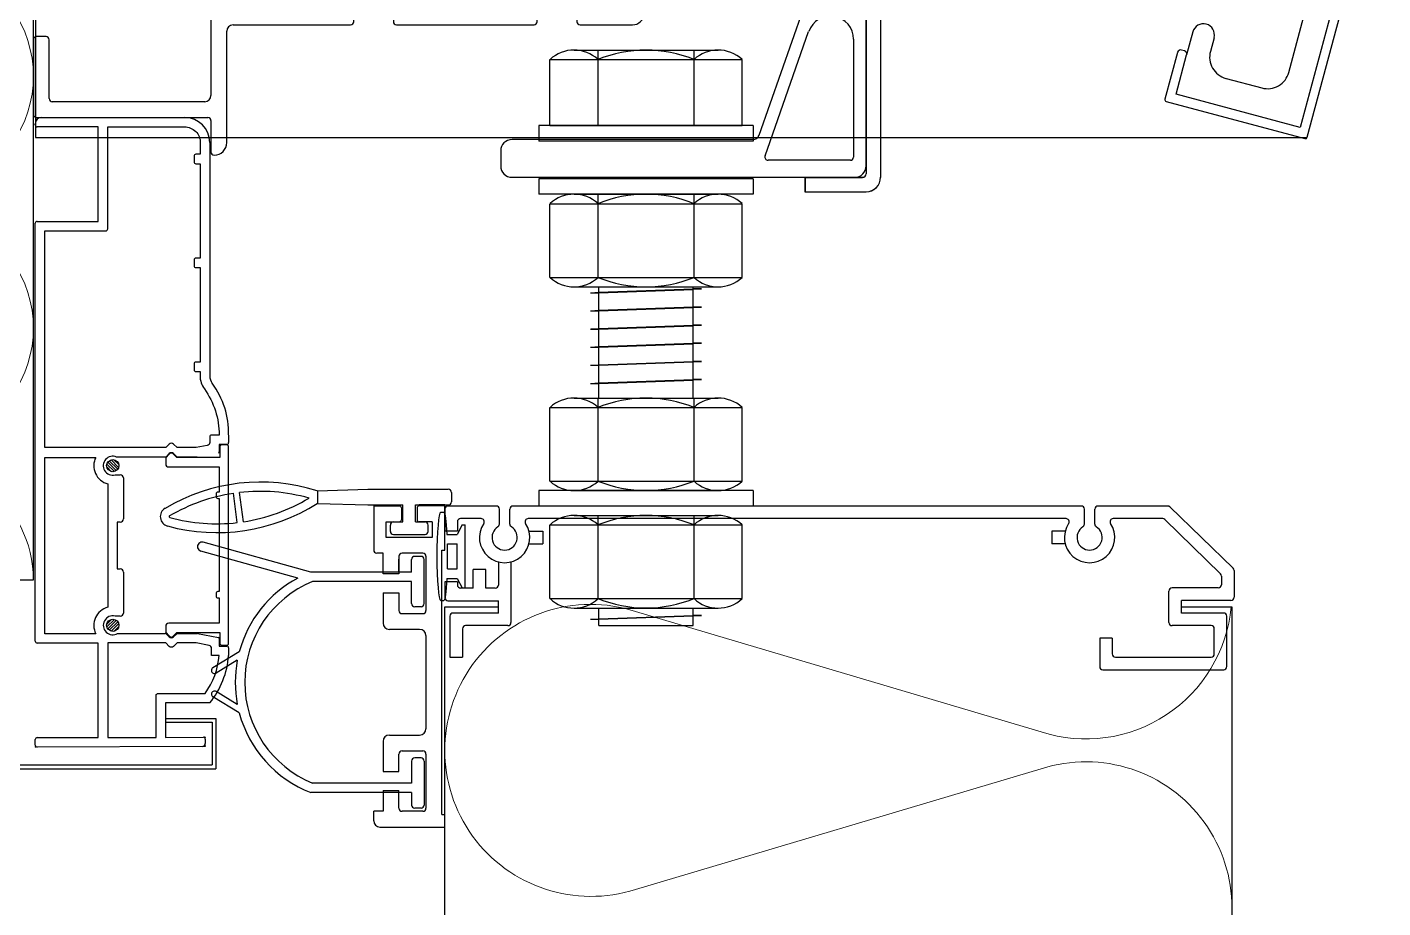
# Model space of a CAD drawing. Header units: millimetres. Extents: x 232323 to 272954, y -5343 to 8721.
# Drawn here: x 242291.3 to 242721.9, y 7210.3 to 7490.1 of the extents above; entities that cross this region are included whole.
import ezdxf

# ---------------------------------------------------------------- set-up
doc = ezdxf.new("R2010")
doc.units = ezdxf.units.MM
doc.header["$MEASUREMENT"] = 0
doc.linetypes.add('CENTER', pattern=[2, 1.25, -0.25, 0.25, -0.25])
doc.linetypes.add('DASHDOTX2', pattern=[2, 1, -0.5, 0, -0.5])
doc.layers.get('0').update_dxf_attribs({"linetype": 'CONTINUOUS'})
for name, color, linetype, lineweight in [('A-DWXM-DOOR', 4, 'CONTINUOUS', 25), ('A-MKXS-MAK2', 3, 'DASHDOTX2', 25), ('A-XXXX-FIN3', 4, 'CONTINUOUS', 25), ('A-XXXX-INSL2', 8, 'CONTINUOUS', 18)]:
    doc.layers.add(name, color=color, linetype=linetype, lineweight=lineweight)

# ---------------------------------------------------------------- blocks, each defined once
blk = doc.blocks.new('쫄대1')
at = {"color": 7}
for p, q in [((1931719.42, 129194.81), (1931719.42, 129194.31)), ((1931733.42, 129194.81), (1931733.42, 129194.31)), ((1931722.92, 129192.21), (1931721.42, 129191.41)), ((1931722.92, 129193.85), (1931722.92, 129192.21)), ((1931724.42, 129193.71), (1931728.42, 129193.71)), ((1931724.42, 129193.71), (1931724.42, 129192.21)), ((1931724.42, 129192.21), (1931728.42, 129192.21)), ((1931728.42, 129193.71), (1931728.42, 129192.21)), ((1931729.92, 129193.85), (1931729.92, 129192.21)), ((1931731.42, 129191.41), (1931729.92, 129192.21)), ((1931721.42, 129191.41), (1931721.42, 129190.91)), ((1931721.42, 129190.91), (1931731.42, 129190.91)), ((1931731.42, 129191.41), (1931731.42, 129190.91))]:
    blk.add_line(p, q, dxfattribs=at)
blk.add_ellipse((1931726.42, 129194.81), major_axis=(-7, 0), ratio=0.085714, start_param=3.141593, end_param=6.283185, dxfattribs=at)
at = {"color": 7, "extrusion": (0, 0, -1)}
for centre, major_axis, start_param, end_param in [((1931729.06, 129194.32), (9.64, 0.01), 2.261533, 3.134107), ((1931723.77, 129194.32), (-9.64, 0.01), 3.149078, 4.021652)]:
    blk.add_ellipse(centre, major_axis=major_axis, ratio=0.062704, start_param=start_param, end_param=end_param, dxfattribs=at)
blk = doc.blocks.new('rubber bk')
at = {"color": 7}
for p, q in [((1933006.7, 129233.36), (1933008.2, 129233.36)), ((1933008.2, 129231.86), (1933008.2, 129233.36)), ((1933056.7, 129233.36), (1933049.7, 129233.36)), ((1933056.7, 129233.36), (1933056.7, 129229.26)), ((1933005.7, 129232.36), (1933005.7, 129222.06)), ((1933011.5, 129231.86), (1933008.2, 129231.86)), ((1933011.5, 129231.86), (1933011.5, 129229.36)), ((1933014.5, 129231.86), (1933014.5, 129229.36)), ((1933019.3, 129231.86), (1933014.5, 129231.86)), ((1933042.9, 129231.86), (1933038.1, 129231.86)), ((1933042.9, 129231.86), (1933042.9, 129229.36)), ((1933045.9, 129229.36), (1933045.9, 129231.86)), ((1933045.9, 129231.86), (1933049.2, 129231.86)), ((1933049.2, 129231.86), (1933049.2, 129232.86)), ((1933051.7, 129224.06), (1933051.7, 129231.36)), ((1933051.7, 129231.36), (1933054.2, 129231.36)), ((1933054.2, 129231.36), (1933054.2, 129229.26)), ((1933008.2, 129225.56), (1933008.2, 129228.86)), ((1933008.7, 129229.36), (1933011.5, 129229.36)), ((1933014.5, 129229.36), (1933017.3, 129229.36)), ((1933017.8, 129228.86), (1933017.8, 129225.56)), ((1933020.3, 129230.86), (1933020.3, 129226.06)), ((1933037.1, 129226.06), (1933037.1, 129230.86)), ((1933039.6, 129228.86), (1933039.6, 129225.56)), ((1933042.9, 129229.36), (1933040.1, 129229.36)), ((1933048.7, 129229.36), (1933045.9, 129229.36)), ((1933046.25, 129229.36), (1933048.25, 129229.36)), ((1933049.2, 129225.56), (1933049.2, 129228.86)), ((1933056.4, 129228.96), (1933054.5, 129228.96)), ((1933017.3, 129225.06), (1933008.7, 129225.06)), ((1933036.1, 129225.06), (1933021.3, 129225.06)), ((1933048.7, 129225.06), (1933040.1, 129225.06)), ((1933054.2, 129224.06), (1933054.2, 129226.16)), ((1933056.4, 129226.46), (1933054.5, 129226.46)), ((1933056.7, 129222.06), (1933056.7, 129226.16)), ((1933007.7, 129222.56), (1933007.7, 129222.06)), ((1933007.7, 129222.56), (1933049.7, 129222.56)), ((1933049.7, 129222.56), (1933049.7, 129222.06)), ((1933054.2, 129224.06), (1933051.7, 129224.06)), ((1933005.7, 129222.06), (1933007.7, 129222.06)), ((1933049.7, 129222.06), (1933056.7, 129222.06))]:
    blk.add_line(p, q, dxfattribs=at)
for centre, radius, start, end in [((1933006.7, 129232.36), 1, 90, 180), ((1933049.7, 129232.86), 0.5, 90, 180), ((1933019.3, 129230.86), 1, 0, 90), ((1933038.1, 129230.86), 1, 90, 180), ((1933008.7, 129228.86), 0.5, 90, 180), ((1933017.3, 129228.86), 0.5, 0, 90), ((1933040.1, 129228.86), 0.5, 90, 180), ((1933048.7, 129228.86), 0.5, 0, 90), ((1933054.5, 129229.26), 0.3, 180, 270), ((1933056.4, 129229.26), 0.3, 270, 0), ((1933008.7, 129225.56), 0.5, 180, 270), ((1933017.3, 129225.56), 0.5, 270, 0), ((1933021.3, 129226.06), 1, 180, 270), ((1933036.1, 129226.06), 1, 270, 0), ((1933040.1, 129225.56), 0.5, 180, 270), ((1933048.7, 129225.56), 0.5, 270, 0), ((1933054.5, 129226.16), 0.3, 90, 180), ((1933056.4, 129226.16), 0.3, 0, 90)]:
    blk.add_arc(centre, radius, start, end, dxfattribs=at)
blk = doc.blocks.new('side rubber')
at = {"color": 4}
for p, q in [((1933119.27, 129317.92), (1933123.92, 129318.54)), ((1933119.4, 129316.93), (1933124.05, 129317.55)), ((1933122.32, 129305.21), (1933122.07, 129297.21)), ((1933124.32, 129305.21), (1933122.32, 129305.21)), ((1933124.32, 129305.21), (1933124.57, 129297.21)), ((1933122.07, 129297.21), (1933122.07, 129291.61)), ((1933122.07, 129296.26), (1933122.07, 129292.16)), ((1933124.57, 129297.21), (1933124.57, 129284.41)), ((1933117.87, 129293.61), (1933118.87, 129293.61)), ((1933117.37, 129293.11), (1933117.37, 129288.11)), ((1933119.37, 129293.11), (1933119.37, 129291.61)), ((1933119.37, 129291.61), (1933122.07, 129291.61)), ((1933119.37, 129289.61), (1933119.37, 129288.11)), ((1933119.37, 129289.61), (1933122.07, 129289.61)), ((1933122.07, 129289.61), (1933122.07, 129284.41)), ((1933117.87, 129287.61), (1933118.87, 129287.61)), ((1933122.07, 129284.96), (1933122.07, 129289.06)), ((1933124.07, 129283.91), (1933122.57, 129283.91))]:
    blk.add_line(p, q, dxfattribs=at)
for centre, radius, start, end in [((1933120.21, 129328.61), 1.54, 30.4539, 164.775), ((1933147.46, 129321.19), 29.78, 164.775, 212.4292), ((1933147.46, 129321.19), 28.38, 164.775, 186.6051), ((1933120.21, 129328.61), 0.135, 30.4539, 164.775), ((1933095.85, 129314.29), 28.38, 8.6238, 30.4539), ((1933095.9, 129314.18), 29.8, 342.5101, 30.683), ((1933095.85, 129314.29), 28.38, 344.1356, 6.6051), ((1933147.46, 129321.19), 28.38, 188.6238, 211.0933), ((1933117.87, 129293.11), 0.5, 90, 180), ((1933118.87, 129293.11), 0.5, 0, 90), ((1933117.87, 129288.11), 0.5, 180, 270), ((1933118.87, 129288.11), 0.5, 270, 0), ((1933122.57, 129284.41), 0.5, 180, 270), ((1933124.07, 129284.41), 0.5, 270, 0)]:
    blk.add_arc(centre, radius, start, end, dxfattribs=at)
blk = doc.blocks.new('inner rubber')
at = {"color": 4}
for p, q in [((1933125.98, 129310.31), (1933130.26, 129325.73)), ((1933104.54, 129319.62), (1933107.1, 129323.81)), ((1933114.27, 129319.62), (1933111.71, 129323.81)), ((1933126.91, 129308.26), (1933131.65, 129325.35)), ((1933105.91, 129319.94), (1933107.96, 129323.28)), ((1933112.91, 129319.94), (1933110.86, 129323.28)), ((1933091.91, 129292.26), (1933091.91, 129308.26)), ((1933093.41, 129292.26), (1933093.41, 129307.98)), ((1933125.41, 129292.26), (1933125.41, 129307.98)), ((1933126.91, 129292.26), (1933126.91, 129308.26)), ((1933089.41, 129290.76), (1933089.41, 129291.76)), ((1933091.91, 129292.26), (1933089.91, 129292.26)), ((1933096.91, 129292.26), (1933093.41, 129292.26)), ((1933097.41, 129290.76), (1933097.41, 129291.76)), ((1933121.41, 129290.76), (1933121.41, 129291.76)), ((1933121.91, 129292.26), (1933125.41, 129292.26)), ((1933126.91, 129292.26), (1933128.91, 129292.26)), ((1933129.41, 129290.76), (1933129.41, 129291.76)), ((1933096.91, 129290.26), (1933089.91, 129290.26)), ((1933121.91, 129290.26), (1933128.91, 129290.26))]:
    blk.add_line(p, q, dxfattribs=at)
for centre, radius, start, end in [((1933130.96, 129325.54), 0.723, 344.4748, 164.4759), ((1933107.53, 129323.54), 0.5, 328.552, 148.5535), ((1933111.29, 129323.54), 0.5, 31.4465, 211.448), ((1933109.41, 129301.5), 18.76, 105.0232, 158.878), ((1933109.41, 129301.5), 18.76, 79.2477, 100.7523), ((1933109.41, 129301.5), 18.76, 27.9822, 74.9768), ((1933109.41, 129301.5), 17.26, 22.0317, 157.9683), ((1933089.91, 129291.76), 0.5, 90, 180), ((1933096.91, 129291.76), 0.5, 0, 90), ((1933121.91, 129291.76), 0.5, 90, 180), ((1933128.91, 129291.76), 0.5, 0, 90), ((1933089.91, 129290.76), 0.5, 180, 270), ((1933096.91, 129290.76), 0.5, 270, 0), ((1933121.91, 129290.76), 0.5, 180, 270), ((1933128.91, 129290.76), 0.5, 270, 0)]:
    blk.add_arc(centre, radius, start, end, dxfattribs=at)
blk = doc.blocks.new('safeguard')
at = {"color": 6}
for p, q in [((1933061.79, 129645.73), (1933061.79, 129107.73)), ((1933062.39, 129645.13), (1933062.39, 129108.33)), ((1933065.24, 129136.32), (1933065.24, 129136.43)), ((1933065.34, 129136.43), (1933065.24, 129136.43)), ((1933065.54, 129136.43), (1933066.44, 129136.43)), ((1933082.04, 129136.43), (1933148.43, 129136.43)), ((1933164.04, 129136.43), (1933164.24, 129136.43)), ((1933065.31, 129109.93), (1933065.24, 129136.13)), ((1933066.74, 129136.13), (1933066.74, 129126.43)), ((1933081.74, 129126.43), (1933081.74, 129136.13)), ((1933148.73, 129136.13), (1933148.73, 129126.43)), ((1933163.74, 129126.43), (1933163.74, 129136.13)), ((1933165.24, 129135.43), (1933165.24, 129112.72)), ((1933066.74, 129126.43), (1933081.74, 129126.43)), ((1933148.73, 129126.43), (1933163.74, 129126.43)), ((1933083.28, 129123.35), (1933083.28, 129115.8)), ((1933083.61, 129123.96), (1933084.4, 129123.17)), ((1933083.64, 129124.39), (1933084.83, 129123.19)), ((1933083.78, 129124.69), (1933085.13, 129123.34)), ((1933084.01, 129124.92), (1933085.36, 129123.56)), ((1933084.31, 129125.06), (1933085.5, 129123.87)), ((1933084.74, 129125.08), (1933085.52, 129124.3)), ((1933086.02, 129122.93), (1933086.02, 129123.76)), ((1933093.52, 129123.43), (1933093.52, 129122.93)), ((1933100.97, 129123.43), (1933093.52, 129123.43)), ((1933100.97, 129123.43), (1933093.52, 129123.43)), ((1933100.97, 129122.93), (1933100.97, 129123.43)), ((1933108.47, 129123.76), (1933108.47, 129122.93)), ((1933109.76, 129125.08), (1933108.97, 129124.3)), ((1933110.18, 129125.06), (1933108.99, 129123.87)), ((1933110.49, 129124.92), (1933109.14, 129123.56)), ((1933110.71, 129124.69), (1933109.36, 129123.34)), ((1933110.86, 129124.39), (1933109.66, 129123.19)), ((1933110.88, 129123.96), (1933110.09, 129123.17)), ((1933111.29, 129115.8), (1933111.29, 129123.51)), ((1933093.02, 129122.43), (1933086.52, 129122.43)), ((1933107.97, 129122.43), (1933101.47, 129122.43)), ((1933066.74, 129115.73), (1933066.81, 129109.74)), ((1933072.24, 129115.73), (1933066.74, 129115.73)), ((1933069.19, 129115.73), (1933069.19, 129108.33)), ((1933069.79, 129115.73), (1933069.19, 129115.73)), ((1933069.79, 129115.73), (1933069.79, 129107.73)), ((1933072.24, 129108.73), (1933072.24, 129115.73)), ((1933083.23, 129115.66), (1933082.73, 129115.17)), ((1933111.85, 129115.17), (1933111.35, 129115.66)), ((1933082.73, 129114.46), (1933083.23, 129113.97)), ((1933083.28, 129113.82), (1933083.28, 129110.77)), ((1933111.29, 129110.77), (1933111.29, 129113.82)), ((1933111.35, 129113.97), (1933111.85, 129114.46)), ((1933083.27, 129110.68), (1933082.64, 129107.34)), ((1933069.19, 129108.33), (1933062.39, 129108.33)), ((1933065.31, 129109.43), (1933065.31, 129109.61)), ((1933065.49, 129109.43), (1933065.31, 129109.43)), ((1933066.51, 129109.43), (1933065.81, 129109.43)), ((1933066.81, 129109.43), (1933066.74, 129109.43)), ((1933066.81, 129109.43), (1933066.81, 129109.5)), ((1933161.24, 129108.72), (1933124.19, 129108.72)), ((1933069.79, 129107.73), (1933061.79, 129107.73)), ((1933081.28, 129107.22), (1933081.28, 129106.02)), ((1933082.46, 129107.22), (1933081.28, 129107.22)), ((1933113.29, 129107.22), (1933112.12, 129107.22)), ((1933113.29, 129106.02), (1933113.29, 129107.22)), ((1933080.98, 129105.72), (1933079.78, 129105.72)), ((1933114.79, 129105.72), (1933113.59, 129105.72))]:
    blk.add_line(p, q, dxfattribs=at)
for points in [[(1933087.46, 129124.93, 0.470454), (1933083.24, 129126.82), (1933083.24, 129134.93), (1933111.25, 129134.93), (1933111.25, 129126.82, 0.470454), (1933107.03, 129124.93)], [(1933114.79, 129108.42, 0.414215), (1933114.49, 129108.72), (1933113.62, 129108.72, -0.360888), (1933113.13, 129109.13), (1933112.8, 129110.88, -0.046392), (1933112.79, 129110.97), (1933112.79, 129113.91), (1933113.35, 129114.46, 0.414204), (1933113.35, 129115.17), (1933112.79, 129115.72), (1933112.79, 129134.93), (1933147.23, 129134.93), (1933147.23, 129125.23, 0.414214), (1933147.53, 129124.93), (1933148.73, 129124.93), (1933163.74, 129124.93), (1933163.74, 129112.72, -0.414214), (1933161.24, 129110.22), (1933159.39, 129110.22), (1933159.39, 129110.92, 0.414214), (1933159.09, 129111.22), (1933158.19, 129111.22, 0.414214), (1933157.89, 129110.92), (1933157.89, 129110.22), (1933142.89, 129110.22), (1933142.89, 129110.92, 0.414214), (1933142.59, 129111.22), (1933141.69, 129111.22, 0.414214), (1933141.39, 129110.92), (1933141.39, 129110.22), (1933126.38, 129110.22), (1933126.38, 129110.92, 0.414214), (1933126.08, 129111.22), (1933125.18, 129111.22, 0.414214), (1933124.88, 129110.92), (1933124.88, 129110.26), (1933124.2, 129110.26, 0.160398), (1933122.12, 129109.58, -0.156655), (1933114.79, 129107.22)], [(1933082.83, 129115.1, 0.414204), (1933082.83, 129114.53), (1933083.41, 129113.95), (1933083.41, 129107.12), (1933081.71, 129107.12, 0.414214), (1933081.41, 129106.82), (1933081.41, 129106.02, 0.414214), (1933081.71, 129105.72), (1933112.92, 129105.72, 0.414214), (1933113.22, 129106.02), (1933113.22, 129106.82, 0.414214), (1933112.92, 129107.12), (1933111.22, 129107.12), (1933111.22, 129113.95), (1933111.81, 129114.53, 0.414204), (1933111.81, 129115.1), (1933111.18, 129115.72), (1933110.22, 129115.72, 0.414214), (1933109.72, 129115.22), (1933109.72, 129107.22), (1933105.72, 129107.22), (1933105.72, 129107.42, 0.414214), (1933105.42, 129107.72), (1933105.02, 129107.72, 0.414214), (1933104.72, 129107.42), (1933104.72, 129107.22), (1933089.92, 129107.22), (1933089.92, 129107.42, 0.414214), (1933089.62, 129107.72), (1933089.22, 129107.72, 0.414214), (1933088.92, 129107.42), (1933088.92, 129107.22), (1933084.91, 129107.22), (1933084.91, 129115.22, 0.414214), (1933084.41, 129115.72), (1933083.46, 129115.72)]]:
    blk.add_lwpolyline(points, format="xyb", close=True, dxfattribs=at)
blk.add_lwpolyline([(1933079.78, 129108.42), (1933080.9, 129108.42, 0.360887), (1933081.39, 129108.83), (1933081.78, 129110.88, 0.046392), (1933081.78, 129110.97), (1933081.78, 129113.91), (1933081.23, 129114.46, -0.414204), (1933081.23, 129115.17), (1933081.78, 129115.72), (1933081.78, 129124.93), (1933066.74, 129124.93), (1933066.74, 129117.23), (1933073.44, 129117.23, -0.414214), (1933073.74, 129116.93), (1933073.74, 129109.46, 0.137442), (1933079.78, 129107.23), (1933079.78, 129108.42, 0.137442)], format="xyb", dxfattribs=at)
for centre in [(1933084.57, 129124.13), (1933109.93, 129124.13)]:
    blk.add_circle(centre, 0.97, dxfattribs=at)
for centre, radius, start, end in [((1933065.54, 129136.13), 0.3, 90, 180.1606), ((1933066.44, 129136.13), 0.3, 0, 90), ((1933082.04, 129136.13), 0.3, 90, 180), ((1933148.43, 129136.13), 0.3, 0, 90), ((1933164.04, 129136.13), 0.3, 90, 180), ((1933164.24, 129135.43), 1, 0, 90), ((1933084.57, 129124.13), 1.5, 345.929, 211.1315), ((1933109.93, 129124.13), 1.5, 335.9069, 194.071), ((1933086.52, 129122.93), 0.5, 180, 270), ((1933093.02, 129122.93), 0.5, 270, 0), ((1933101.47, 129122.93), 0.5, 180, 270), ((1933107.97, 129122.93), 0.5, 270, 0), ((1933083.08, 129114.81), 0.5, 135.0009, 224.9991), ((1933083.08, 129115.8), 0.2, 315.0009, 0), ((1933111.49, 129115.8), 0.2, 180, 224.9991), ((1933111.49, 129114.81), 0.5, 315.0009, 44.9991), ((1933083.08, 129113.82), 0.2, 0, 44.9991), ((1933111.49, 129113.82), 0.2, 135.0009, 180), ((1933161.24, 129112.72), 4, 270, 0), ((1933083.08, 129110.77), 0.2, 334.9831, 0), ((1933111.49, 129110.77), 0.2, 180, 205.0171), ((1933065.81, 129109.93), 0.5, 180.1606, 270), ((1933066.51, 129109.73), 0.3, 270, 0.6758), ((1933080.75, 129119.14), 13.45, 230.74, 265.8923), ((1933115.08, 129119.06), 13.34, 268.7966, 306.45), ((1933124.19, 129106.72), 2, 90, 126.45), ((1933082.46, 129107.42), 0.2, 269.9999, 334.9831), ((1933112.12, 129107.42), 0.2, 205.0171, 270.0001), ((1933080.98, 129106.02), 0.3, 270, 0), ((1933113.59, 129106.02), 0.3, 180, 269.9958)]:
    blk.add_arc(centre, radius, start, end, dxfattribs=at)
blk = doc.blocks.new('주행레일2')
for p, q in [((1944045.02, 140644.55), (1944024.56, 140644.55)), ((1944087.56, 140644.55), (1944052.32, 140644.55)), ((1944097.46, 140644.55), (1944094.86, 140644.55)), ((1944024.06, 140644.05), (1944024.06, 140632.4)), ((1944043.92, 140642.55), (1944045.52, 140642.55)), ((1944045.52, 140642.55), (1944045.52, 140644.05)), ((1944051.82, 140644.05), (1944051.82, 140642.55)), ((1944051.82, 140642.55), (1944053.42, 140642.55)), ((1944086.46, 140642.55), (1944088.06, 140642.55)), ((1944088.06, 140642.55), (1944088.06, 140644.05)), ((1944094.36, 140644.05), (1944094.36, 140642.55)), ((1944094.36, 140642.55), (1944095.96, 140642.55)), ((1944098.46, 140638.15), (1944098.46, 140643.55)), ((1944026.56, 140615.33), (1944026.56, 140641.55)), ((1944027.06, 140642.05), (1944040.42, 140642.05)), ((1944040.92, 140641.55), (1944040.92, 140637.05)), ((1944043.42, 140639.55), (1944043.42, 140642.05)), ((1944053.92, 140642.05), (1944053.92, 140639.55)), ((1944057.87, 140640.9), (1944057.87, 140642.05)), ((1944057.87, 140642.05), (1944067.21, 140642.05)), ((1944058.04, 140640.9), (1944057.87, 140640.9)), ((1944059.04, 140639.9), (1944058.04, 140640.9)), ((1944067.04, 140640.9), (1944066.04, 140639.9)), ((1944067.21, 140640.9), (1944067.04, 140640.9)), ((1944067.21, 140642.05), (1944067.21, 140640.9)), ((1944068.66, 140639.1), (1944070.74, 140641.85)), ((1944070.89, 140642.05), (1944070.86, 140642.02)), ((1944070.92, 140642.05), (1944070.89, 140642.05)), ((1944071.14, 140642.05), (1944082.96, 140642.05)), ((1944083.96, 140641.05), (1944083.96, 140638.15)), ((1944085.96, 140639.55), (1944085.96, 140642.05)), ((1944096.46, 140642.05), (1944096.46, 140639.55)), ((1944038.33, 140615.51), (1944056.44, 140638.9)), ((1944053.42, 140639.05), (1944043.92, 140639.05)), ((1944056.44, 140638.9), (1944058.04, 140638.9)), ((1944058.04, 140638.9), (1944059.04, 140639.9)), ((1944066.04, 140639.9), (1944067.04, 140638.9)), ((1944067.04, 140638.9), (1944068.26, 140638.9)), ((1944095.96, 140639.05), (1944086.46, 140639.05)), ((1944041.42, 140636.55), (1944050.44, 140636.55)), ((1944084.87, 140637.16), (1944091.21, 140636.55)), ((1944091.21, 140636.55), (1944097.56, 140637.16)), ((1944050.84, 140635.75), (1944034.79, 140615.02)), ((1944023.56, 140631.9), (1943996.36, 140631.9)), ((1943995.86, 140631.4), (1943995.86, 140618.65)), ((1943998.36, 140618.65), (1943998.36, 140628.9)), ((1943998.86, 140629.4), (1944023.56, 140629.4)), ((1944024.06, 140628.9), (1944024.06, 140533.8)), ((1943996.36, 140618.15), (1943997.86, 140618.15)), ((1944034.4, 140614.83), (1944027.06, 140614.83)), ((1944027.06, 140612.33), (1944033.66, 140612.33)), ((1944026.56, 140581.95), (1944026.56, 140611.83)), ((1944034.16, 140611.83), (1944034.16, 140581.95)), ((1944036.66, 140597.34), (1944036.66, 140610.28)), ((1944036.21, 140596.89), (1944036.66, 140597.34)), ((1944036.66, 140596.44), (1944036.21, 140596.89)), ((1944036.66, 140583.7), (1944036.66, 140596.44)), ((1944033.66, 140581.45), (1944027.06, 140581.45)), ((1944026.56, 140548), (1944026.56, 140578.45)), ((1944027.06, 140578.95), (1944034.66, 140578.95)), ((1944035.07, 140578.74), (1944052.93, 140553.79)), ((1944058.71, 140550), (1944038.2, 140578.67)), ((1944081.85, 140568.2), (1944063.27, 140549.63)), ((1944084.39, 140566.36), (1944082.55, 140568.2)), ((1944080.29, 140564.1), (1944082.2, 140566.01)), ((1944082.2, 140566.01), (1944083.12, 140565.09)), ((1944083.83, 140565.09), (1944084.39, 140565.65)), ((1944094.31, 140550.08), (1944080.29, 140564.1)), ((1944065.18, 140548.71), (1944078.31, 140561.84)), ((1944079.73, 140561.84), (1944092.04, 140549.52)), ((1944095.86, 140554.19), (1944095.3, 140553.62)), ((1944098.41, 140552.35), (1944096.57, 140554.19)), ((1944042.37, 140552.5), (1944042.37, 140548)), ((1944052.52, 140553), (1944042.87, 140553)), ((1944085.27, 140552.5), (1944072.77, 140552.5)), ((1944096.22, 140551.99), (1944094.31, 140550.08)), ((1944095.3, 140552.91), (1944096.22, 140551.99)), ((1944044.62, 140547.5), (1944044.62, 140550)), ((1944045.12, 140550.5), (1944054.62, 140550.5)), ((1944055.12, 140550), (1944055.12, 140547.5)), ((1944071.77, 140551.5), (1944071.77, 140548)), ((1944073.77, 140547.5), (1944073.77, 140550)), ((1944074.27, 140550.5), (1944083.77, 140550.5)), ((1944084.27, 140550), (1944084.27, 140547.5)), ((1944086.27, 140548), (1944086.27, 140551.5)), ((1944092.29, 140545.53), (1944098.41, 140551.64)), ((1944092.04, 140548.1), (1944091.08, 140547.14)), ((1944041.87, 140547.5), (1944027.06, 140547.5)), ((1944046.72, 140547), (1944045.12, 140547)), ((1944046.72, 140545.5), (1944046.72, 140547)), ((1944054.62, 140547), (1944053.02, 140547)), ((1944053.02, 140547), (1944053.02, 140545.5)), ((1944070.77, 140547), (1944065.89, 140547)), ((1944075.87, 140547), (1944074.27, 140547)), ((1944075.87, 140545.5), (1944075.87, 140547)), ((1944083.77, 140547), (1944082.17, 140547)), ((1944082.17, 140547), (1944082.17, 140545.5)), ((1944090.73, 140547), (1944087.27, 140547)), ((1944026.56, 140526.3), (1944026.56, 140544)), ((1944027.56, 140545), (1944046.22, 140545)), ((1944053.52, 140545), (1944075.37, 140545)), ((1944082.67, 140545), (1944091.02, 140545)), ((1943995.86, 140542.65), (1943995.86, 140530.8)), ((1943997.86, 140543.15), (1943996.36, 140543.15)), ((1943998.36, 140533.3), (1943998.36, 140542.65)), ((1944023.06, 140532.8), (1943998.86, 140532.8)), ((1943996.36, 140530.3), (1944023.56, 140530.3)), ((1944024.06, 140529.8), (1944024.06, 140524.8))]:
    blk.add_line(p, q)
for centre, radius, start, end in [((1944024.56, 140644.05), 0.5, 90, 180), ((1944045.02, 140644.05), 0.5, 0, 90), ((1944052.32, 140644.05), 0.5, 90, 180), ((1944087.56, 140644.05), 0.5, 0, 90), ((1944094.86, 140644.05), 0.5, 90, 180), ((1944097.46, 140643.55), 1, 0, 90), ((1944043.92, 140642.05), 0.5, 90, 180), ((1944053.42, 140642.05), 0.5, 0, 90), ((1944086.46, 140642.05), 0.5, 90, 180), ((1944095.96, 140642.05), 0.5, 0, 90), ((1944027.06, 140641.55), 0.5, 90, 180), ((1944040.42, 140641.55), 0.5, 0, 90), ((1944071.14, 140641.55), 0.5, 90, 142.9575), ((1944082.96, 140641.05), 1, 0, 90), ((1944043.92, 140639.55), 0.5, 180, 270), ((1944053.42, 140639.55), 0.5, 270, 0), ((1944068.26, 140639.4), 0.5, 270, 322.9575), ((1944084.96, 140638.15), 1, 180, 264.5597), ((1944086.46, 140639.55), 0.5, 180, 270), ((1944095.96, 140639.55), 0.5, 270, 0), ((1944097.46, 140638.15), 1, 275.4403, 360), ((1944041.42, 140637.05), 0.5, 180, 270), ((1944050.44, 140636.05), 0.5, 322.2543, 90), ((1943996.36, 140631.4), 0.5, 90, 180), ((1944023.56, 140632.4), 0.5, 270, 0), ((1943998.86, 140628.9), 0.5, 90, 180), ((1944023.56, 140628.9), 0.5, 0, 90), ((1943996.36, 140618.65), 0.5, 180, 270), ((1943997.86, 140618.65), 0.5, 270, 0), ((1944027.06, 140615.33), 0.5, 180, 270), ((1944034.4, 140615.33), 0.5, 270, 322.2543), ((1944045.66, 140610.28), 9, 144.5197, 180), ((1944027.06, 140611.83), 0.5, 90, 180), ((1944033.66, 140611.83), 0.5, 0, 90), ((1944045.66, 140583.7), 9, 180, 214.0012), ((1944027.06, 140581.95), 0.5, 180, 270), ((1944033.66, 140581.95), 0.5, 270, 0), ((1944027.06, 140578.45), 0.5, 90, 180), ((1944034.66, 140578.45), 0.5, 35.5876, 90), ((1944082.2, 140567.85), 0.5, 45, 135.0005), ((1944083.47, 140565.44), 0.5, 225, 315), ((1944084.04, 140566.01), 0.5, 315, 45), ((1944079.02, 140561.13), 1, 45, 135.0005), ((1944096.22, 140553.83), 0.5, 45, 135), ((1944042.87, 140552.5), 0.5, 90, 180), ((1944052.52, 140553.5), 0.5, 270, 35.5876), ((1944072.77, 140551.5), 1, 90, 180), ((1944085.27, 140551.5), 1, 0, 90), ((1944095.65, 140553.27), 0.5, 135, 225), ((1944098.05, 140551.99), 0.5, 315, 45), ((1944045.12, 140550), 0.5, 90, 180), ((1944054.62, 140550), 0.5, 0, 90), ((1944061.15, 140551.75), 3, 215.5876, 315.0005), ((1944074.27, 140550), 0.5, 90, 180), ((1944083.77, 140550), 0.5, 0, 90), ((1944027.06, 140548), 0.5, 180, 270), ((1944041.87, 140548), 0.5, 270, 0), ((1944065.89, 140548), 1, 135.0005, 270), ((1944070.77, 140548), 1, 270, 0), ((1944087.27, 140548), 1, 180, 270), ((1944091.34, 140548.81), 1, 315, 45), ((1944045.12, 140547.5), 0.5, 180, 270), ((1944046.22, 140545.5), 0.5, 270, 0), ((1944053.52, 140545.5), 0.5, 180, 270), ((1944054.62, 140547.5), 0.5, 270, 0), ((1944074.27, 140547.5), 0.5, 180, 270), ((1944075.37, 140545.5), 0.5, 270, 0), ((1944082.67, 140545.5), 0.5, 180, 270), ((1944083.77, 140547.5), 0.5, 270, 0), ((1944090.73, 140547.5), 0.5, 270, 315), ((1944091.02, 140546.8), 1.8, 270, 315), ((1944027.56, 140544), 1, 90, 180), ((1943996.36, 140542.65), 0.5, 90, 180), ((1943997.86, 140542.65), 0.5, 0, 90), ((1943998.86, 140533.3), 0.5, 180, 270), ((1944023.06, 140533.8), 1, 270, 0), ((1943996.36, 140530.8), 0.5, 180, 270), ((1944023.56, 140529.8), 0.5, 0, 90), ((1944024.56, 140526.3), 2, 270, 0), ((1944024.56, 140524.8), 0.5, 180, 270)]:
    blk.add_arc(centre, radius, start, end)
blk = doc.blocks.new('고정볼트')
at = {"color": 1}
for p, q in [((1934022.48, 124738.28), (1934045.35, 124738.28)), ((1934026.29, 124726.28), (1934026.29, 124738.28)), ((1934041.54, 124726.28), (1934041.54, 124738.28)), ((1934018.66, 124726.28), (1934018.66, 124736.78)), ((1934018.66, 124736.78), (1934049.16, 124736.78)), ((1934049.16, 124726.28), (1934049.16, 124736.78)), ((1934050.91, 124726.28), (1934016.91, 124726.28)), ((1934016.91, 124726.28), (1934016.91, 124723.83)), ((1934018.66, 124726.28), (1934049.16, 124726.28)), ((1934050.91, 124726.28), (1934050.91, 124723.83)), ((1934050.91, 124723.83), (1934016.91, 124723.83)), ((1934050.91, 124717.83), (1934016.91, 124717.83)), ((1934016.91, 124717.83), (1934016.91, 124715.38)), ((1934050.91, 124717.83), (1934050.91, 124715.38)), ((1934050.91, 124715.38), (1934016.91, 124715.38)), ((1934018.66, 124702.18), (1934018.66, 124713.88)), ((1934018.66, 124713.88), (1934049.16, 124713.88)), ((1934022.48, 124715.38), (1934045.35, 124715.38)), ((1934026.29, 124702.18), (1934026.29, 124715.38)), ((1934041.54, 124702.18), (1934041.54, 124715.38)), ((1934049.16, 124702.18), (1934049.16, 124713.88)), ((1934018.66, 124702.18), (1934049.16, 124702.18)), ((1934022.48, 124700.68), (1934045.35, 124700.68)), ((1934025.11, 124699.75), (1934026.41, 124699.79)), ((1934025.11, 124699.75), (1934026.41, 124699.74)), ((1934025.17, 124699.75), (1934026.41, 124699.83)), ((1934026.41, 124683.01), (1934026.41, 124700.68)), ((1934026.41, 124699.83), (1934041.41, 124700.36)), ((1934026.41, 124699.79), (1934041.41, 124700.31)), ((1934026.41, 124699.74), (1934041.41, 124700.26)), ((1934041.41, 124683.01), (1934041.41, 124700.68)), ((1934042.71, 124700.35), (1934041.41, 124700.36)), ((1934041.41, 124700.31), (1934042.71, 124700.35)), ((1934042.66, 124700.35), (1934041.41, 124700.26)), ((1934025.11, 124696.86), (1934026.41, 124696.9)), ((1934025.11, 124696.86), (1934026.41, 124696.86)), ((1934025.17, 124696.87), (1934026.41, 124696.95)), ((1934026.41, 124696.95), (1934041.41, 124697.48)), ((1934026.41, 124696.9), (1934041.41, 124697.43)), ((1934026.41, 124696.86), (1934041.41, 124697.38)), ((1934042.71, 124697.47), (1934041.41, 124697.48)), ((1934041.41, 124697.43), (1934042.71, 124697.47)), ((1934042.66, 124697.47), (1934041.41, 124697.38)), ((1934026.41, 124694.07), (1934041.41, 124694.59)), ((1934026.41, 124694.02), (1934041.41, 124694.55)), ((1934026.41, 124693.98), (1934041.41, 124694.5)), ((1934041.41, 124694.55), (1934042.71, 124694.59)), ((1934042.71, 124694.59), (1934041.41, 124694.59)), ((1934042.66, 124694.58), (1934041.41, 124694.5)), ((1934025.11, 124693.98), (1934026.41, 124694.02)), ((1934025.11, 124693.98), (1934026.41, 124693.98)), ((1934025.17, 124693.99), (1934026.41, 124694.07)), ((1934025.11, 124691.1), (1934026.41, 124691.14)), ((1934025.11, 124691.1), (1934026.41, 124691.09)), ((1934025.17, 124691.1), (1934026.41, 124691.19)), ((1934026.41, 124691.19), (1934041.41, 124691.71)), ((1934026.41, 124691.14), (1934041.41, 124691.67)), ((1934026.41, 124691.09), (1934041.41, 124691.62)), ((1934041.41, 124691.67), (1934042.71, 124691.71)), ((1934042.71, 124691.71), (1934041.41, 124691.71)), ((1934042.66, 124691.7), (1934041.41, 124691.62)), ((1934025.11, 124688.22), (1934026.41, 124688.26)), ((1934025.11, 124688.22), (1934026.41, 124688.21)), ((1934025.17, 124688.22), (1934026.41, 124688.31)), ((1934026.41, 124688.31), (1934041.41, 124688.83)), ((1934026.41, 124688.26), (1934041.41, 124688.78)), ((1934026.41, 124688.21), (1934041.41, 124688.74)), ((1934042.71, 124688.82), (1934041.41, 124688.83)), ((1934041.41, 124688.78), (1934042.71, 124688.82)), ((1934042.66, 124688.82), (1934041.41, 124688.74)), ((1934026.41, 124685.42), (1934041.41, 124685.95)), ((1934026.41, 124685.38), (1934041.41, 124685.9)), ((1934026.41, 124685.33), (1934041.41, 124685.86)), ((1934042.71, 124685.94), (1934041.41, 124685.95)), ((1934041.41, 124685.9), (1934042.71, 124685.94)), ((1934042.66, 124685.94), (1934041.41, 124685.86)), ((1934025.11, 124685.34), (1934026.41, 124685.38)), ((1934025.11, 124685.34), (1934026.41, 124685.33)), ((1934025.17, 124685.34), (1934026.41, 124685.42)), ((1934018.66, 124669.81), (1934018.66, 124681.51)), ((1934018.66, 124681.51), (1934049.16, 124681.51)), ((1934022.48, 124683.01), (1934045.35, 124683.01)), ((1934026.29, 124669.81), (1934026.29, 124683.01)), ((1934041.54, 124669.81), (1934041.54, 124683.01)), ((1934049.16, 124669.81), (1934049.16, 124681.51)), ((1934018.66, 124669.81), (1934049.16, 124669.81)), ((1934050.91, 124668.31), (1934016.91, 124668.31)), ((1934016.91, 124668.31), (1934016.91, 124665.86)), ((1934022.48, 124668.31), (1934045.35, 124668.31)), ((1934050.91, 124668.31), (1934050.91, 124665.86)), ((1934050.91, 124665.86), (1934016.91, 124665.86)), ((1934022.48, 124664.36), (1934045.35, 124664.36)), ((1934026.29, 124651.16), (1934026.29, 124664.36)), ((1934041.54, 124651.16), (1934041.54, 124664.36)), ((1934018.66, 124651.16), (1934018.66, 124662.86)), ((1934018.66, 124662.86), (1934049.16, 124662.86)), ((1934049.16, 124651.16), (1934049.16, 124662.86)), ((1934018.66, 124651.16), (1934049.16, 124651.16)), ((1934022.48, 124649.66), (1934045.35, 124649.66)), ((1934026.41, 124646.88), (1934026.41, 124649.66)), ((1934041.41, 124646.88), (1934041.41, 124649.66)), ((1934025.11, 124647.88), (1934026.41, 124647.92)), ((1934025.11, 124647.88), (1934026.41, 124647.87)), ((1934025.17, 124647.88), (1934026.41, 124647.96)), ((1934026.41, 124647.96), (1934041.41, 124648.49)), ((1934026.41, 124647.92), (1934041.41, 124648.44)), ((1934026.41, 124647.87), (1934041.41, 124648.4)), ((1934042.71, 124648.48), (1934041.41, 124648.49)), ((1934041.41, 124648.44), (1934042.71, 124648.48)), ((1934042.66, 124648.48), (1934041.41, 124648.4)), ((1934026.41, 124646.88), (1934041.41, 124646.88))]:
    blk.add_line(p, q, dxfattribs=at)
for centre, radius, start, end in [((1934022.48, 124732.69), 5.6, 47.0464, 132.9536), ((1934033.91, 124718.15), 20.13, 67.7416, 112.2584), ((1934045.35, 124732.69), 5.6, 47.0464, 132.9536), ((1934022.48, 124709.79), 5.6, 47.0464, 132.9536), ((1934033.91, 124695.25), 20.13, 67.7416, 112.2584), ((1934045.35, 124709.79), 5.6, 47.0464, 132.9536), ((1934022.48, 124706.28), 5.6, 227.0464, 312.9536), ((1934033.91, 124720.81), 20.13, 247.7416, 292.2584), ((1934045.35, 124706.28), 5.6, 227.0464, 312.9536), ((1934022.48, 124677.42), 5.6, 47.0464, 132.9536), ((1934033.91, 124662.88), 20.13, 67.7416, 112.2584), ((1934045.35, 124677.42), 5.6, 47.0464, 132.9536), ((1934022.48, 124673.91), 5.6, 227.0464, 312.9536), ((1934033.91, 124688.45), 20.13, 247.7416, 292.2584), ((1934045.35, 124673.91), 5.6, 227.0464, 312.9536), ((1934022.48, 124658.77), 5.6, 47.0464, 132.9536), ((1934033.91, 124644.23), 20.13, 67.7416, 112.2584), ((1934045.35, 124658.77), 5.6, 47.0464, 132.9536), ((1934022.48, 124655.26), 5.6, 227.0464, 312.9536), ((1934033.91, 124669.8), 20.13, 247.7416, 292.2584), ((1934045.35, 124655.26), 5.6, 227.0464, 312.9536)]:
    blk.add_arc(centre, radius, start, end, dxfattribs=at)
blk = doc.blocks.new('주레일1')
at = {"color": 4}
for p, q in [((1944110.79, 140613.28), (1944110.79, 140583.93)), ((1944111.29, 140613.71), (1944116.29, 140613.71)), ((1944116.79, 140602.21), (1944116.79, 140613.21)), ((1944116.29, 140601.71), (1944116.79, 140602.21)), ((1944116.79, 140601.2), (1944116.29, 140601.71)), ((1944116.79, 140589.91), (1944116.79, 140601.71)), ((1944116.79, 140583.93), (1944116.79, 140601.2)), ((1944110.79, 140583.93), (1944117.8, 140561.48)), ((1944127.8, 140561.97), (1944116.85, 140583.7)), ((1944117.85, 140561.18), (1944117.85, 140547.57)), ((1944127.85, 140557.81), (1944127.85, 140561.76)), ((1944123.85, 140548.31), (1944123.85, 140560.31)), ((1944123.85, 140560.31), (1944125.85, 140560.31)), ((1944125.85, 140560.31), (1944125.85, 140557.81)), ((1944126.35, 140557.31), (1944127.35, 140557.31)), ((1944125.85, 140550.81), (1944125.85, 140548.31)), ((1944127.35, 140551.31), (1944126.35, 140551.31)), ((1944127.85, 140522.51), (1944127.85, 140550.81)), ((1944125.85, 140548.31), (1944123.85, 140548.31)), ((1944117.79, 140547.24), (1944110.84, 140527.37)), ((1944111.82, 140524.11), (1944118.73, 140543.86)), ((1944125.85, 140542.65), (1944125.85, 140523.91)), ((1944109.9, 140526.71), (1944071.62, 140526.71)), ((1944069.82, 140524.91), (1944069.82, 140522.51)), ((1944125.35, 140523.41), (1944112.28, 140523.41)), ((1944071.62, 140520.71), (1944126.05, 140520.71))]:
    blk.add_line(p, q, dxfattribs=at)
for centre, radius, start, end in [((1944111.29, 140613.21), 0.5, 90, 180), ((1944116.29, 140613.21), 0.5, 0, 90), ((1944117.29, 140583.93), 0.5, 180, 206.743), ((1944116.85, 140561.18), 1, 360, 17.3433), ((1944127.4, 140561.76), 0.45, 360, 26.743), ((1944126.35, 140557.81), 0.5, 180, 270), ((1944127.35, 140557.81), 0.5, 270, 0), ((1944126.35, 140550.81), 0.5, 90, 180), ((1944127.35, 140550.81), 0.5, 0, 90), ((1944116.85, 140547.57), 1, 340.7173, 0), ((1944122.19, 140542.65), 3.66, 0, 160.7173), ((1944071.62, 140524.91), 1.8, 90, 180), ((1944109.9, 140527.71), 1, 270, 340.7173), ((1944112.28, 140523.91), 0.5, 155.8351, 270), ((1944071.62, 140522.51), 1.8, 180, 270), ((1944125.35, 140523.91), 0.5, 270, 0), ((1944126.05, 140522.51), 1.8, 270, 0)]:
    blk.add_arc(centre, radius, start, end, dxfattribs=at)
blk = doc.blocks.new('A$C6F8E717E')
at = {"color": 3}
for p, q in [((-17.48, 62.1), (-1.78, 62.1)), ((-1.78, 62.1), (-1.78, 59.8)), ((-19.78, 59.8), (-19.78, 49.8)), ((-17.48, 59.22), (-17.48, 50.37)), ((-16.91, 59.8), (-1.78, 59.8)), ((-16.9, 49.8), (-2.3, 49.8)), ((-17.49, 47.5), (-2.88, 47.5)), ((0, 47.5), (0, -47.5)), ((-2.3, 46.92), (-2.3, -47.5)), ((8.71, -69.34), (-2.3, -47.5)), ((11.01, -69.34), (0, -47.5)), ((8.76, -69.54), (8.76, -110.03)), ((11.06, -69.54), (11.06, -110.6)), ((-0.94, -110.6), (8.18, -110.6)), ((-0.94, -110.6), (-0.94, -112.9)), ((-0.94, -112.9), (8.76, -112.9))]:
    blk.add_line(p, q, dxfattribs=at)
at = {"color": 3, "linetype": 'CENTER', "ltscale": 0.1}
for p, q in [((-4.6, -29.6), (2.3, -29.6)), ((6.46, -76.99), (13.36, -76.99))]:
    blk.add_line(p, q, dxfattribs=at)
at = {"color": 3}
for centre, radius, start, end in [((-17.48, 59.8), 2.3, 90, 180), ((-16.91, 59.22), 0.575, 90, 180), ((-17.48, 49.8), 2.3, 180, 270), ((-16.9, 50.37), 0.575, 180, 270), ((-2.3, 47.5), 2.3, 0, 90), ((-2.88, 46.92), 0.575, 0, 90), ((8.31, -69.54), 0.45, 360, 26.743), ((10.61, -69.54), 0.45, 360, 26.743), ((8.18, -110.03), 0.575, 270, 0), ((8.76, -110.6), 2.3, 270, 0)]:
    blk.add_arc(centre, radius, start, end, dxfattribs=at)
blk = doc.blocks.new('A$C37D55ABE')
at = {"color": 5}
for p, q in [((-28.54, 205.27), (-12.84, 205.27)), ((-12.84, 205.27), (-12.84, 202.97)), ((-30.84, 202.97), (-30.84, 192.97)), ((-28.54, 202.4), (-28.54, 193.55)), ((-27.96, 202.97), (-12.84, 202.97)), ((-27.96, 192.97), (-13.36, 192.97)), ((-28.54, 190.67), (-13.93, 190.67)), ((-13.36, 190.1), (-13.36, 42.57)), ((-11.06, 190.67), (-11.06, 42.57)), ((-2.35, 20.73), (-13.36, 42.57)), ((-0.05, 20.73), (-11.06, 42.57)), ((-2.3, 20.53), (-2.3, -19.95)), ((0, 20.53), (0, -20.53)), ((-12, -20.53), (-2.87, -20.53)), ((-12, -20.53), (-12, -22.83)), ((-12, -22.83), (-2.3, -22.83))]:
    blk.add_line(p, q, dxfattribs=at)
at = {"color": 5, "linetype": 'CENTER', "ltscale": 0.1}
for p, q in [((-15.66, 60.47), (-8.76, 60.47)), ((-4.6, 13.08), (2.3, 13.08))]:
    blk.add_line(p, q, dxfattribs=at)
at = {"color": 5}
for centre, radius, start, end in [((-28.54, 202.97), 2.3, 90, 180), ((-27.96, 202.4), 0.575, 90, 180), ((-28.54, 192.97), 2.3, 180, 270), ((-27.96, 193.55), 0.575, 180, 270), ((-13.36, 190.67), 2.3, 0, 90), ((-13.93, 190.1), 0.575, 0, 90), ((-2.75, 20.53), 0.45, 360, 26.743), ((-0.45, 20.53), 0.45, 360, 26.743), ((-2.87, -19.95), 0.575, 270, 0), ((-2.3, -20.53), 2.3, 270, 0)]:
    blk.add_arc(centre, radius, start, end, dxfattribs=at)
blk = doc.blocks.new('레일커버')
at = {"color": 7}
for p, q in [((1934256.57, 124837.1), (1934234.55, 124831.2)), ((1934264.8, 124807.57), (1934256.94, 124836.89)), ((1934236.1, 124830.06), (1934255.8, 124835.34)), ((1934255.8, 124835.34), (1934263.42, 124806.93)), ((1934234.34, 124830.84), (1934236.33, 124823.4)), ((1934237.78, 124823.79), (1934236.1, 124830.06)), ((1934244.03, 124827.53), (1934249.72, 124829.06)), ((1934254.01, 124826.58), (1934259.44, 124806.32)), ((1934238.75, 124820.16), (1934237.78, 124823.79)), ((1934236.94, 124823.04), (1934237.43, 124823.17)), ((1934242.13, 124821.07), (1934241.55, 124823.24)), ((1934263.44, 124806.8), (1934263.44, 124801.45)), ((1934264.94, 124776.92), (1934264.94, 124806.53)), ((1934263.44, 124801.45), (1934254.64, 124801.45)), ((1934254.64, 124801.45), (1934254.64, 124778.85)), ((1934256.14, 124799.95), (1934263.44, 124799.95)), ((1934256.14, 124780.35), (1934256.14, 124799.95)), ((1934263.44, 124799.95), (1934263.44, 124780.35)), ((1934254.64, 124778.85), (1934263.44, 124778.85)), ((1934263.44, 124780.35), (1934256.14, 124780.35)), ((1934263.44, 124778.85), (1934263.44, 124776.92)), ((1934263.44, 124686.95), (1934263.44, 124685.02)), ((1934264.94, 124657.34), (1934264.94, 124686.95)), ((1934254.64, 124685.02), (1934254.64, 124662.42)), ((1934263.44, 124685.02), (1934254.64, 124685.02)), ((1934256.14, 124683.52), (1934256.14, 124663.92)), ((1934263.44, 124683.52), (1934256.14, 124683.52)), ((1934263.44, 124663.92), (1934263.44, 124683.52)), ((1934254.64, 124662.42), (1934263.44, 124662.42)), ((1934256.14, 124663.92), (1934263.44, 124663.92)), ((1934263.44, 124662.42), (1934263.44, 124657.08)), ((1934254.01, 124637.29), (1934259.44, 124657.56)), ((1934263.42, 124656.95), (1934255.8, 124628.53)), ((1934256.94, 124626.98), (1934264.8, 124656.3)), ((1934263.44, 124657.01), (1934263.43, 124657.01)), ((1934263.44, 124657.02), (1934263.44, 124657.01)), ((1934238.75, 124643.71), (1934237.78, 124640.09)), ((1934242.13, 124642.8), (1934241.55, 124640.63)), ((1934237.43, 124640.7), (1934236.94, 124640.83)), ((1934236.33, 124640.47), (1934234.34, 124633.04)), ((1934236.1, 124633.81), (1934237.78, 124640.09)), ((1934244.03, 124636.34), (1934249.72, 124634.82)), ((1934234.55, 124632.67), (1934256.57, 124626.77)), ((1934255.8, 124628.53), (1934236.1, 124633.81))]:
    blk.add_line(p, q, dxfattribs=at)
at = {"color": 5}
blk.add_line((1934264.94, 124806.53), (1934264.94, 124657.34), dxfattribs=at)
at = {"color": 7}
for centre, radius, start, end in [((1934256.65, 124836.81), 0.3, 15, 105), ((1934234.63, 124830.91), 0.3, 105, 195), ((1934250.63, 124825.68), 3.5, 15, 105.0006), ((1934244.93, 124824.15), 3.5, 105, 195), ((1934237.3, 124823.66), 0.5, 285, 15), ((1934236.82, 124823.53), 0.5, 195, 285), ((1934240.44, 124820.62), 1.75, 195, 15), ((1934261, 124808.24), 2.47, 230.952, 339.048), ((1934262.94, 124806.8), 0.5, 0, 15), ((1934260.94, 124806.53), 4, 0, 15), ((1934259.44, 124776.92), 4, 326.7776, 0), ((1934260.73, 124776.93), 4.21, 326.8156, 359.9621), ((1934259.44, 124686.95), 4, 0, 33.2224), ((1934260.74, 124686.95), 4.2, 0, 33.2224), ((1934261, 124655.64), 2.47, 20.952, 129.048), ((1934262.94, 124657.08), 0.5, 345, 0), ((1934260.94, 124657.34), 4, 345, 0), ((1934240.44, 124643.26), 1.75, 345, 165), ((1934236.82, 124640.35), 0.5, 75, 165), ((1934237.3, 124640.22), 0.5, 345, 75), ((1934244.93, 124639.72), 3.5, 165, 255), ((1934250.63, 124638.2), 3.5, 254.9994, 345), ((1934234.63, 124632.96), 0.3, 165, 255), ((1934256.65, 124627.06), 0.3, 255, 345)]:
    blk.add_arc(centre, radius, start, end, dxfattribs=at)
for start_param, end_param in [(0.42212, 1.570745), (1.570745, 2.719472)]:
    blk.add_ellipse((1934268.44, 124731.93), major_axis=(0, 46.92), ratio=0.294145, start_param=start_param, end_param=end_param, dxfattribs=at)
blk.add_open_spline([(1934264.25, 124774.62), (1934263.53, 124773.52), (1934262.83, 124772.19), (1934261.13, 124768.28), (1934260.19, 124765.4), (1934258.57, 124758.87), (1934257.89, 124755.23), (1934256.85, 124747.45), (1934256.49, 124743.31), (1934256.11, 124734.87), (1934256.08, 124730.55), (1934256.39, 124722.06), (1934256.71, 124717.89), (1934257.67, 124710), (1934258.32, 124706.28), (1934259.87, 124699.57), (1934260.79, 124696.59), (1934262.57, 124692.18), (1934263.39, 124690.56), (1934264.25, 124689.25)], degree=3, knots=[-2.719472, -2.719472, -2.719472, -2.719472, -2.545209, -2.545209, -2.271511, -2.271511, -1.997812, -1.997812, -1.724113, -1.724113, -1.450415, -1.450415, -1.176716, -1.176716, -0.903018, -0.903018, -0.629319, -0.629319, -0.42212, -0.42212, -0.42212, -0.42212], dxfattribs=at)
blk = doc.blocks.new('레일마감')
at = {"color": 5}
for p, q in [((1934054.94, 124836.93), (1934256.93, 124836.93)), ((1934054.94, 124836.93), (1934054.94, 124626.93)), ((1934054.94, 124626.93), (1934256.93, 124626.93))]:
    blk.add_line(p, q, dxfattribs=at)

msp = doc.modelspace()

# ---------------------------------------------------------------- linework, layer by layer
at = {"color": 6}
for p, q in [((242440.32, 7337.93), (242424.99, 7337.93)), ((242626.12, 7337.93), (242445.66, 7337.93)), ((242653.57, 7337.93), (242631.45, 7337.93)), ((242423.99, 7336.93), (242423.99, 7329.93)), ((242435.51, 7333.93), (242428.99, 7333.93)), ((242441.32, 7332.16), (242441.32, 7336.93)), ((242444.66, 7332.16), (242444.66, 7336.93)), ((242621.3, 7333.93), (242450.47, 7333.93)), ((242627.12, 7332.16), (242627.12, 7336.93)), ((242630.45, 7332.16), (242630.45, 7336.93)), ((242652.05, 7333.93), (242636.27, 7333.93)), ((242670.33, 7316.42), (242652.71, 7333.68)), ((242674.36, 7318.19), (242654.27, 7337.65)), ((242427.99, 7329.93), (242423.99, 7329.93)), ((242427.99, 7332.93), (242427.99, 7329.93)), ((242450.74, 7329.93), (242455.07, 7329.93)), ((242455.07, 7329.93), (242455.07, 7325.93)), ((242621.04, 7329.93), (242616.78, 7329.93)), ((242616.78, 7329.93), (242616.78, 7325.93)), ((242450.74, 7325.93), (242455.07, 7325.93)), ((242621.04, 7325.93), (242616.78, 7325.93)), ((242436.99, 7317.81), (242432.99, 7317.81)), ((242432.99, 7311.81), (242432.99, 7317.81)), ((242436.99, 7311.81), (242436.99, 7317.81)), ((242440.99, 7320.18), (242440.99, 7312.81)), ((242444.99, 7320.18), (242444.99, 7300.93)), ((242674.67, 7317.48), (242674.67, 7308.93)), ((242427.99, 7313.81), (242423.99, 7313.81)), ((242423.99, 7313.81), (242423.99, 7308.81)), ((242427.99, 7313.81), (242427.99, 7312.81)), ((242669.67, 7311.93), (242654.99, 7311.93)), ((242670.67, 7315.67), (242670.67, 7312.93)), ((242424.99, 7307.81), (242440.99, 7307.81)), ((242432.99, 7311.81), (242428.99, 7311.81)), ((242439.99, 7311.81), (242436.99, 7311.81)), ((242440.99, 7303.93), (242440.99, 7307.81)), ((242653.99, 7300.93), (242653.99, 7310.93)), ((242657.99, 7303.93), (242657.99, 7307.93)), ((242673.67, 7307.93), (242657.99, 7307.93)), ((242440.99, 7303.93), (242426.59, 7303.93)), ((242671.39, 7303.93), (242657.99, 7303.93)), ((242425.59, 7302.93), (242425.59, 7289.93)), ((242443.99, 7299.93), (242430.59, 7299.93)), ((242667.39, 7299.93), (242654.99, 7299.93)), ((242672.39, 7286.93), (242672.39, 7302.93)), ((242429.59, 7298.93), (242429.59, 7289.93)), ((242635.99, 7295.93), (242631.99, 7295.93)), ((242631.99, 7295.93), (242631.99, 7286.93)), ((242635.99, 7295.93), (242635.99, 7290.93)), ((242668.39, 7290.93), (242668.39, 7298.93)), ((242425.59, 7289.93), (242429.59, 7289.93)), ((242636.99, 7289.93), (242667.39, 7289.93)), ((242632.99, 7285.93), (242671.39, 7285.93))]:
    msp.add_line(p, q, dxfattribs=at)
for p, q in [((242423.99, 7305.87), (242440.99, 7305.87)), ((242657.99, 7305.87), (242673.99, 7305.87))]:
    msp.add_line(p, q)
for centre, radius, start, end in [((242424.99, 7336.93), 1, 90, 180), ((242440.32, 7336.93), 1, 0, 90), ((242445.66, 7336.93), 1, 90, 180), ((242626.12, 7336.93), 1, 0, 90), ((242631.45, 7336.93), 1, 90, 180), ((242653.57, 7336.93), 1, 45.9282, 90), ((242653.59, 7336.93), 1, 36.1547, 90), ((242428.99, 7332.93), 1, 90, 180), ((242428.99, 7332.93), 1, 90, 180), ((242435.51, 7332.93), 1, 326.251, 90), ((242435.51, 7332.93), 1, 326.251, 90), ((242450.47, 7332.93), 1, 90, 213.749), ((242621.3, 7332.93), 1, 326.251, 90), ((242636.27, 7332.93), 1, 90, 213.749), ((242652.05, 7332.93), 1, 48.6584, 90), ((242442.99, 7327.93), 8, 146.251, 33.749), ((242442.99, 7327.93), 4, 122.231, 57.769), ((242440.32, 7332.16), 1, 302.231, 0), ((242445.66, 7332.16), 1, 180, 237.769), ((242628.78, 7327.93), 8, 146.251, 33.749), ((242628.78, 7327.93), 4, 122.231, 57.769), ((242626.12, 7332.16), 1, 302.231, 0), ((242631.45, 7332.16), 1, 180, 237.769), ((242669.67, 7315.67), 1, 0, 48.6584), ((242673.67, 7317.48), 1, 0, 48.6584), ((242673.67, 7317.48), 1, 0, 45.9282), ((242428.99, 7312.81), 1, 180, 270), ((242439.99, 7312.81), 1, 270, 0), ((242654.99, 7310.93), 1, 90, 180), ((242669.67, 7312.93), 1, 270, 0), ((242424.99, 7308.81), 1, 180, 270), ((242673.67, 7308.93), 1, 270, 0), ((242426.59, 7302.93), 1, 90, 180), ((242671.39, 7302.93), 1, 0, 90), ((242430.59, 7298.93), 1, 90, 180), ((242443.99, 7300.93), 1, 270, 0), ((242654.99, 7300.93), 1, 180, 270), ((242667.39, 7298.93), 1, 0, 90), ((242636.99, 7290.93), 1, 180, 270), ((242667.39, 7290.93), 1, 270, 0), ((242632.99, 7286.93), 1, 180, 270), ((242671.39, 7286.93), 1, 270, 0)]:
    msp.add_arc(centre, radius, start, end, dxfattribs=at)
at = {"layer": 'A-DWXM-DOOR'}
for p, q in [((242423.99, 6650.8), (242423.99, 7305.87)), ((242673.99, 7305.87), (242673.99, 6780.41))]:
    msp.add_line(p, q, dxfattribs=at)
at = {"layer": 'A-MKXS-MAK2', "ltscale": 100}
msp.add_circle((242093.32, 7594.55), 1000, dxfattribs=at)
at = {"layer": 'A-XXXX-FIN3'}
msp.add_lwpolyline([(242093.32, 7314.46), (242293.32, 7314.46), (242293.32, 8574.34)], dxfattribs=at)
at = {"layer": 'A-XXXX-INSL2'}
for points in [[(242244.84, 7439.14, 1.37259), (242244.84, 7509.78)], [(242244.84, 7359.14, 1.37259), (242244.84, 7429.78)], [(242293.32, 7314.46, 0.509267), (242244.84, 7349.78)], [(242613.39, 7166.15, 1.37259), (242613.39, 7254.45), (242484.59, 7216.15, -1.37259), (242484.59, 7304.45), (242613.39, 7266.15, 0.478947), (242673.78, 7305.87)]]:
    msp.add_lwpolyline(points, format="xyb", dxfattribs=at)

# ---------------------------------------------------------------- block references
at = {"color": 1, "xscale": 2, "yscale": 2, "zscale": 2}
for name, p in [('A$C37D55ABE', (242562.39, 7483.4)), ('A$C6F8E717E', (242540.28, 7663.55)), ('주행레일2', (-3645698.4, -273599.23)), ('주레일1', (-3645697.91, -273599.07))]:
    msp.add_blockref(name, p, dxfattribs=at)
at = {"xscale": 2, "yscale": 2, "zscale": 2}
for name, p in [('레일마감', (-3625815.95, -241798.9)), ('레일커버', (-3625815.95, -241798.9)), ('고정볼트', (-3625579.93, -241993.8))]:
    msp.add_blockref(name, p, dxfattribs=at)
at = {"xscale": 2, "yscale": 2, "zscale": 2, "rotation": 90}
for name, p in [('safeguard', (500566.77, -3858869.11)), ('side rubber', (500993.92, -3858905.87)), ('rubber bk', (500868.12, -3858775.45)), ('쫄대1', (500812.3, -3856130.91))]:
    msp.add_blockref(name, p, dxfattribs=at)
at = {"color": 4, "xscale": 2, "yscale": 2, "zscale": 2, "rotation": 90}
msp.add_blockref('inner rubber', (500997.95, -3858936.9), dxfattribs=at)

doc.saveas('drawing.dxf')
